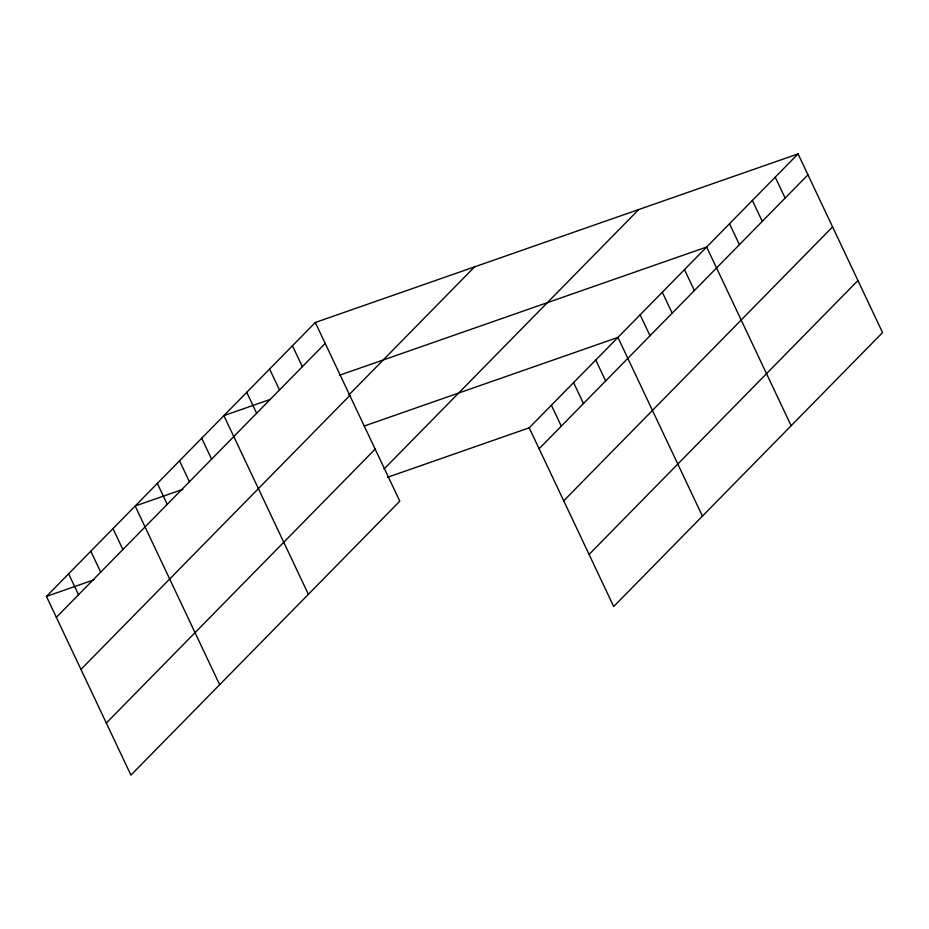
<?xml version="1.0" encoding="UTF-8"?>
<svg xmlns="http://www.w3.org/2000/svg" width="929" height="929" viewBox="0 0 929 929"><rect width="100%" height="100%" fill="white"/><g stroke="black" fill="none" stroke-linecap="round" stroke-linejoin="round"><path stroke-width="1.39" d="M315.303 322.479L399.784 501.184L130.931 775.111L46.45 596.406L315.303 322.479L798.069 153.889L882.55 332.594L613.697 606.521L529.216 427.816L798.069 153.889M56.344 617.332L325.196 343.405M348.932 394.906L474.614 266.844M80.951 669.403L349.815 395.475M106.312 723.052L375.165 449.125M384.025 469.064L638.757 209.524M539.11 448.742L807.963 174.815M563.729 500.812L832.581 226.885M589.079 554.45L857.943 280.523M270.188 399.447L223.889 415.611L308.37 594.328M339.631 375.2L706.667 247.021L791.136 425.726M182.827 489.362L135.169 506.015L219.65 684.719M364.249 426.016L617.936 337.413L702.417 516.129M46.45 596.406L94.108 579.766M387.602 477.262L529.216 427.816M775.227 177.172L785.121 198.098M752.374 200.455L762.268 221.381M729.52 223.738L739.414 244.664M684.487 269.619L694.381 290.545M662.307 292.217L672.201 313.154M640.127 314.815L650.021 335.752M595.756 360.011L605.65 380.948M573.576 382.62L583.47 403.546M551.396 405.218L561.29 426.144M292.449 345.762L302.343 366.688M269.596 369.045L279.49 389.971M246.742 392.328L256.636 413.254M201.709 438.209L211.603 459.147M179.529 460.807L189.423 481.745M157.349 483.405L167.243 504.342M112.99 528.613L122.883 549.538M90.81 551.211L100.704 572.136M68.63 573.808L78.524 594.734"/></g></svg>
